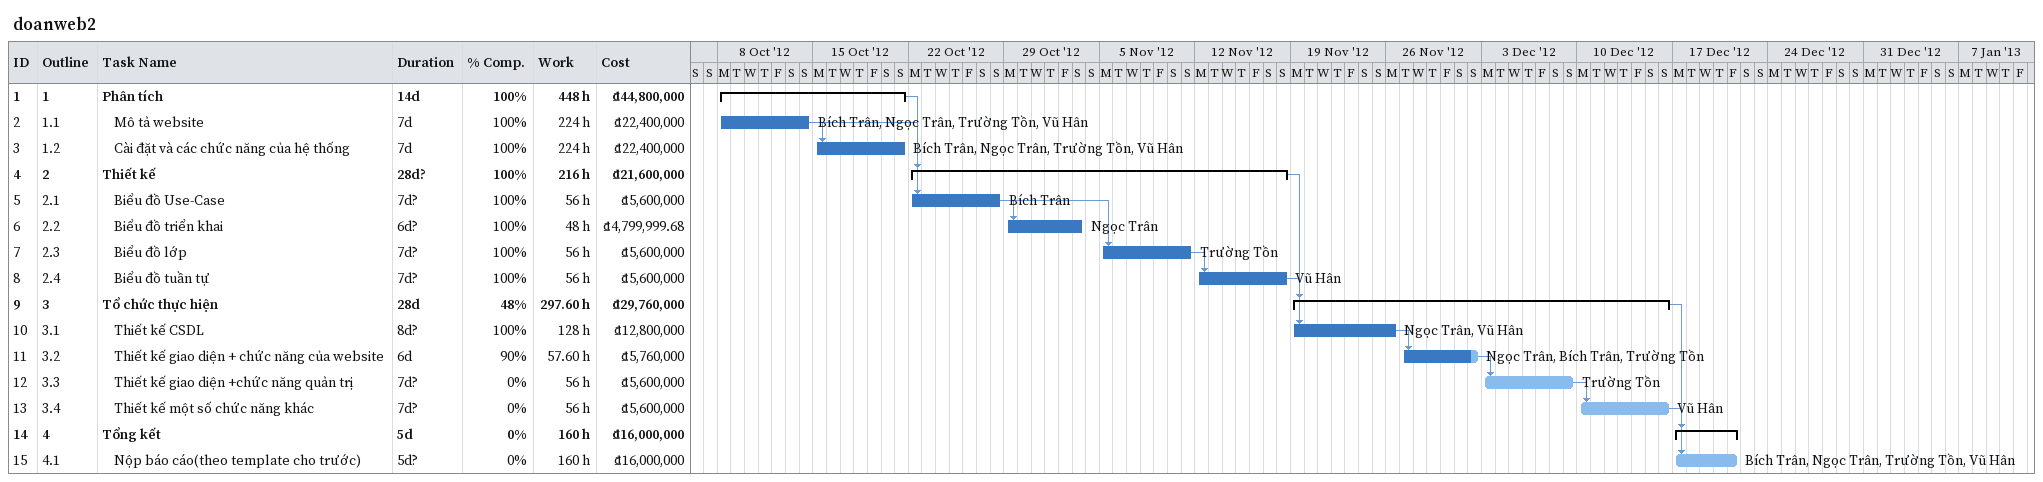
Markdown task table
doanweb2

| ID | WBS | Task | Duration | Start | Finish | Predecessors | Resources | % complete | Work (h) | Cost (₫) |
|---|---|---|---|---|---|---|---|---|---|---|
| 1 | 1 | **Phân tích** | 14d | 2012-10-08 | 2012-10-21 |  |  | 100 | 448 | 44800000 |
| 2 | 1.1 | Mô tả website | 7d | 2012-10-08 | 2012-10-14 |  | Bích Trân, Ngọc Trân, Trường Tồn, Vũ Hân | 100 | 224 | 22400000 |
| 3 | 1.2 | Cài đặt và các chức năng của hệ thống | 7d | 2012-10-15 | 2012-10-21 | 2 | Bích Trân, Ngọc Trân, Trường Tồn, Vũ Hân | 100 | 224 | 22400000 |
| 4 | 2 | **Thiết kế** | 28d? | 2012-10-22 | 2012-11-18 | 1 |  | 100 | 216 | 21600000 |
| 5 | 2.1 | Biểu đồ Use-Case | 7d? | 2012-10-22 | 2012-10-28 | 2 | Bích Trân | 100 | 56 | 5600000 |
| 6 | 2.2 | Biểu đồ triển khai | 6d? | 2012-10-29 | 2012-11-03 | 5 | Ngọc Trân | 100 | 48 | 4799999.68 |
| 7 | 2.3 | Biểu đồ lớp | 7d? | 2012-11-05 | 2012-11-11 | 5 | Trường Tồn | 100 | 56 | 5600000 |
| 8 | 2.4 | Biểu đồ tuần tự | 7d? | 2012-11-12 | 2012-11-18 | 7 | Vũ Hân | 100 | 56 | 5600000 |
| 9 | 3 | **Tổ chức thực hiện** | 28d | 2012-11-19 | 2012-12-16 | 4 |  | 48 | 297.60 | 29760000 |
| 10 | 3.1 | Thiết kế CSDL | 8d? | 2012-11-19 | 2012-11-26 | 8 | Ngọc Trân, Vũ Hân | 100 | 128 | 12800000 |
| 11 | 3.2 | Thiết kế giao diện + chức năng của website | 6d | 2012-11-27 | 2012-12-02 | 10 | Ngọc Trân, Bích Trân, Trường Tồn | 90 | 57.60 | 5760000 |
| 12 | 3.3 | Thiết kế giao diện +chức năng quản trị | 7d? | 2012-12-03 | 2012-12-09 | 11 | Trường Tồn | 0 | 56 | 5600000 |
| 13 | 3.4 | Thiết kế một số chức năng khác | 7d? | 2012-12-10 | 2012-12-16 | 12 | Vũ Hân | 0 | 56 | 5600000 |
| 14 | 4 | **Tổng kết** | 5d | 2012-12-17 | 2012-12-21 | 9 |  | 0 | 160 | 16000000 |
| 15 | 4.1 | Nộp báo cáo(theo template cho trước) | 5d? | 2012-12-17 | 2012-12-21 | 13 | Bích Trân, Ngọc Trân, Trường Tồn, Vũ Hân | 0 | 160 | 16000000 |
